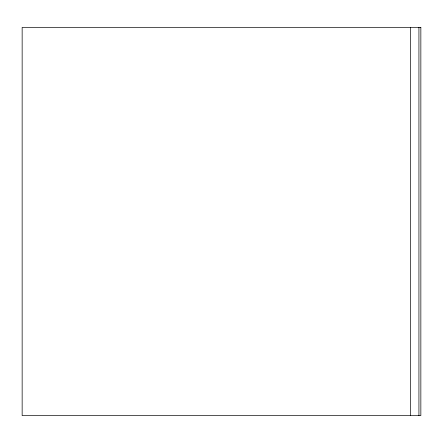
<?xml version="1.0" encoding="UTF-8"?>
<svg xmlns="http://www.w3.org/2000/svg" width="443" height="443" viewBox="0 0 443 443"><rect width="100%" height="100%" fill="white"/><g stroke="black" fill="none" stroke-linecap="round" stroke-linejoin="round"><path stroke-width="0.66" d="M418.928 27.405L418.928 415.595M410.334 27.405L410.334 415.595M420.85 27.405L22.15 27.405L22.15 415.595L420.85 415.595L420.85 27.405"/></g></svg>
